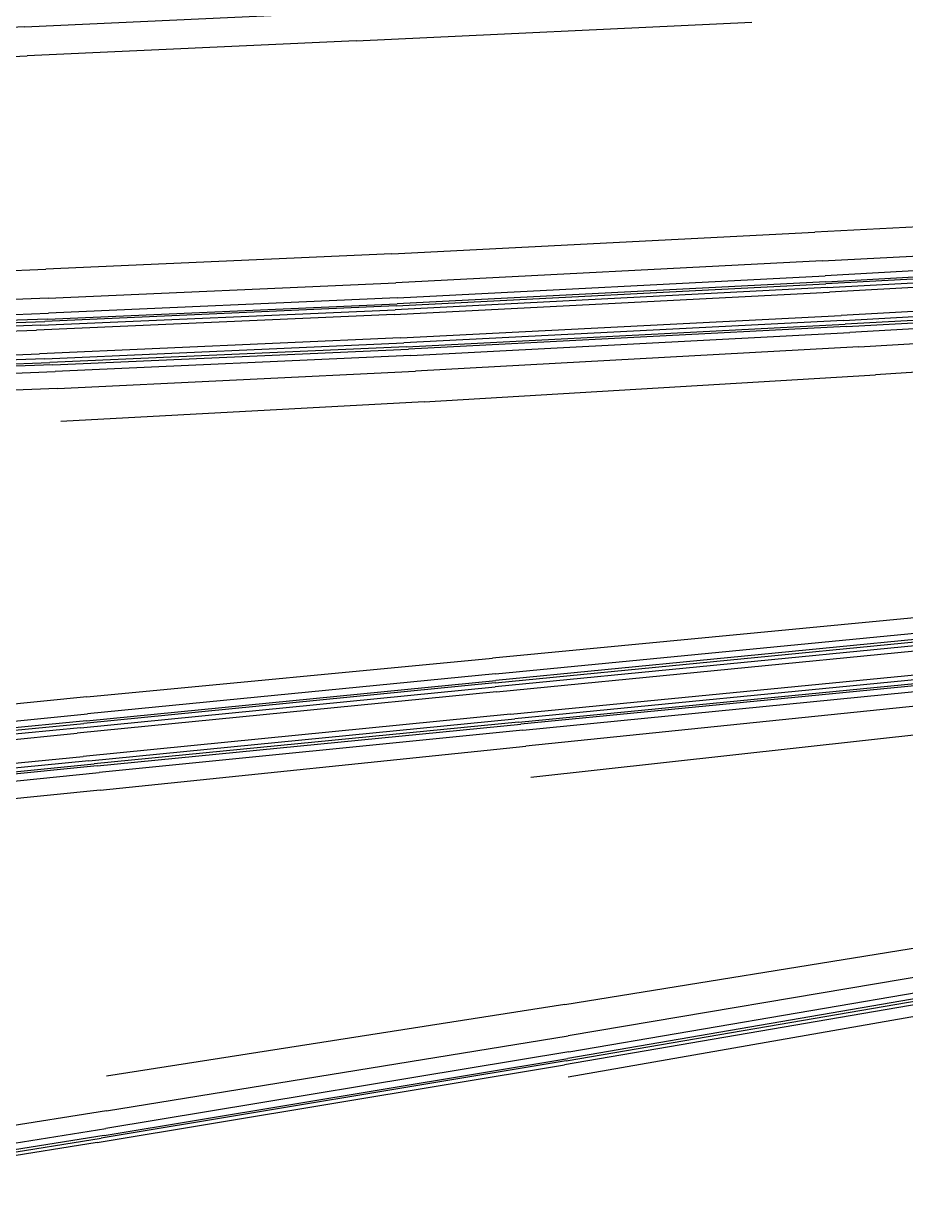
# Model space of a CAD drawing. Extents: x 526875 to 527530, y 3493038 to 3493574.
# Drawn here: x 527137.688 to 527138.334, y 3493324.356 to 3493325.217 of the extents above; entities that cross this region are included whole.
import ezdxf

# ---------------------------------------------------------------- set-up
doc = ezdxf.new("R2010")
doc.units = 0
doc.header["$LTSCALE"] = 2
doc.layers.get('0').update_dxf_attribs({"linetype": 'CONTINUOUS'})
doc.layers.add('L-WATER水景', color=5, linetype='CONTINUOUS')

# ---------------------------------------------------------------- blocks, each defined once
blk = doc.blocks.new('$matou$00000056')
at = {"color": 0, "linetype": 'Continuous'}
for p, q in [((-3510.68, 693.79, 0), (-3366.67, 717.92, 0)), ((-3513.62, 689.74, 0), (-3371.33, 713.68, 0)), ((-3369.54, 715.28, 0), (-3512.41, 691.27, 0)), ((-3372.23, 709.37, 0), (-3514.46, 685.45, 0)), ((-3515.1, 674.67, 0), (-3372.41, 698.58, 0)), ((-3510.68, 693.79, 0), (-3702.16, 659.73, 0)), ((-3513.62, 689.74, 0), (-3703.65, 655.86, 0)), ((-3702.87, 657.35, 0), (-3512.41, 691.27, 0)), ((-3704.21, 651.88, 0), (-3514.46, 685.45, 0)), ((-3515.1, 674.67, 0), (-3704.24, 642.02, 0)), ((-3703.44, 667.1, 0), (-3953.32, 619.38, 0)), ((-3948.84, 610.03, 0), (-3703.65, 655.86, 0)), ((-3702.87, 657.35, 0), (-3948.1, 611.53, 0)), ((-3948, 613.82, 0), (-3702.16, 659.73, 0)), ((-3704.21, 651.88, 0), (-3949.32, 606.43, 0)), ((-3703.43, 622.89, 0), (-3515.69, 653.66, 0)), ((-3948.67, 597.83, 0), (-3704.24, 642.02, 0)), ((-3703.43, 622.89, 0), (-3945.99, 581.36, 0)), ((-3518.58, 478.87, 0), (-3386.51, 489.47, 0)), ((-3693.92, 483.21, 0), (-3919.55, 461.73, 0)), ((-3518.58, 478.87, 0), (-3692.48, 464.18, 0)), ((-3387.7, 478.55, 0), (-3518.46, 468.18, 0)), ((-3517.84, 464.05, 0), (-3387.29, 474.36, 0)), ((-3385.53, 473.15, 0), (-3516.57, 462.78, 0)), ((-3514.51, 460.66, 0), (-3382.67, 471.12, 0)), ((-3915.74, 445.44, 0), (-3692.48, 464.18, 0)), ((-3691.57, 454.45, 0), (-3518.46, 468.18, 0)), ((-3517.84, 464.05, 0), (-3690.85, 450.63, 0)), ((-3378.8, 468.46, 0), (-3512.22, 457.87, 0)), ((-3689.95, 449.33, 0), (-3516.57, 462.78, 0)), ((-3514.51, 460.66, 0), (-3688.53, 447.17, 0)), ((-3691.57, 454.45, 0), (-3913.65, 437.08, 0)), ((-3686.81, 444.33, 0), (-3512.22, 457.87, 0)), ((-3912.57, 433.72, 0), (-3690.85, 450.63, 0)), ((-3511.72, 440.26, 0), (-3382.63, 450.44, 0)), ((-3378.77, 453.84, 0), (-3510.22, 443.5, 0)), ((-3689.95, 449.33, 0), (-3911.75, 432.42, 0)), ((-3910.46, 430.24, 0), (-3688.53, 447.17, 0)), ((-3514.28, 436.2, 0), (-3387.28, 446.27, 0)), ((-3385.49, 447.83, 0), (-3513.23, 437.73, 0)), ((-3686.81, 444.33, 0), (-3908.75, 427.4, 0)), ((-3681.57, 430.19, 0), (-3510.22, 443.5, 0)), ((-3511.72, 440.26, 0), (-3681.19, 427.08, 0)), ((-3388.05, 442.1, 0), (-3514.86, 432.05, 0)), ((-3514.28, 436.2, 0), (-3681.48, 423.19, 0)), ((-3681.17, 424.66, 0), (-3513.23, 437.73, 0)), ((-3681.5, 419.26, 0), (-3514.86, 432.05, 0)), ((-3514.93, 421.66, 0), (-3387.86, 431.69, 0)), ((-3681.57, 430.19, 0), (-3898.59, 413.62, 0)), ((-3896.27, 410.65, 0), (-3681.19, 427.08, 0)), ((-3681.17, 424.66, 0), (-3894.77, 408.34, 0)), ((-3894.47, 406.91, 0), (-3681.48, 423.19, 0)), ((-3514.93, 421.66, 0), (-3680.64, 409.49, 0)), ((-3681.5, 419.26, 0), (-3893.94, 403.22, 0)), ((-3891.75, 394.13, 0), (-3680.64, 409.49, 0)), ((-3657.68, 251.3, 0), (-3841.71, 247.64, 0)), ((-3657.68, 251.3, 0), (-3509.53, 252.92, 0)), ((-4041.33, 242.22, 0), (-3841.71, 247.64, 0)), ((-3835.4, 230.08, 0), (-4030.01, 226.29, 0)), ((-3835.4, 230.08, 0), (-3654.74, 232.33, 0)), ((-3508.76, 232.68, 0), (-3654.74, 232.33, 0)), ((-3508.76, 232.68, 0), (-3393.26, 231.08, 0)), ((-4023.17, 218.29, 0), (-3832.12, 221.06, 0)), ((-3653.12, 222.6, 0), (-3832.12, 221.06, 0)), ((-3653.12, 222.6, 0), (-3508.14, 222.31, 0)), ((-3393.96, 220.65, 0), (-3508.14, 222.31, 0)), ((-3830.8, 217.4, 0), (-4020.69, 214.98, 0)), ((-4020.32, 213.53, 0), (-3830.36, 215.95, 0)), ((-3830.8, 217.4, 0), (-3652.24, 218.71, 0)), ((-3651.55, 217.24, 0), (-3830.36, 215.95, 0)), ((-3507.38, 218.2, 0), (-3652.24, 218.71, 0)), ((-3651.55, 217.24, 0), (-3506.2, 216.71, 0)), ((-3507.38, 218.2, 0), (-3393.38, 216.52, 0)), ((-3391.62, 215.03, 0), (-3506.2, 216.71, 0)), ((-3829.71, 213.52, 0), (-4019.81, 211.12, 0)), ((-3829.71, 213.52, 0), (-3650.48, 214.8, 0)), ((-3649.26, 211.64, 0), (-3828.88, 210.39, 0)), ((-3504.29, 214.24, 0), (-3650.48, 214.8, 0)), ((-3649.26, 211.64, 0), (-3502.19, 211.04, 0)), ((-3504.29, 214.24, 0), (-3388.76, 212.55, 0)), ((-3384.92, 209.31, 0), (-3502.19, 211.04, 0)), ((-4019.06, 207.99, 0), (-3828.88, 210.39, 0)), ((-3647.17, 197.15, 0), (-3824.59, 195.94, 0)), ((-3647.17, 197.15, 0), (-3501.42, 196.53, 0)), ((-3384.8, 194.66, 0), (-3501.42, 196.53, 0)), ((-4012.2, 193.59, 0), (-3824.59, 195.94, 0)), ((-3823.72, 193.02, 0), (-4010.24, 190.67, 0)), ((-3823.72, 193.02, 0), (-3647.56, 194.24, 0)), ((-3648.07, 192.01, 0), (-3823.23, 190.78, 0)), ((-3648.07, 192.01, 0), (-3504.91, 191.43, 0)), ((-3503.21, 193.64, 0), (-3647.56, 194.24, 0)), ((-3391.44, 189.68, 0), (-3504.91, 191.43, 0)), ((-3503.21, 193.64, 0), (-3388.6, 191.83, 0)), ((-4008.91, 188.44, 0), (-3823.23, 190.78, 0)), ((-3823.26, 189.43, 0), (-4008.59, 187.08, 0)), ((-3823.26, 189.43, 0), (-3648.56, 190.66, 0)), ((-3648.77, 187.01, 0), (-3823.13, 185.79, 0)), ((-3648.77, 187.01, 0), (-3506.62, 186.47, 0)), ((-3506.03, 190.1, 0), (-3648.56, 190.66, 0)), ((-3506.03, 190.1, 0), (-3393.2, 188.38, 0)), ((-4008.86, 183.58, 0), (-3823.13, 185.79, 0)), ((-3393.88, 184.89, 0), (-3506.62, 186.47, 0)), ((-3822.17, 176.69, 0), (-3648.42, 177.85, 0)), ((-3506.72, 177.34, 0), (-3648.42, 177.85, 0)), ((-3506.72, 177.34, 0), (-3393.46, 176.15, 0)), ((-3822.17, 176.69, 0), (-4009.27, 174.88, 0)), ((-4006.62, 157.56, 0), (-3819.69, 158.95, 0)), ((-3647.26, 160, 0), (-3819.69, 158.95, 0)), ((-3647.26, 160, 0), (-3506.38, 159.54, 0)), ((-3393.03, 158.71, 0), (-3506.38, 159.54, 0)), ((-3636.8, 29.12, 0), (-3798.16, 28.92, 0)), ((-3636.8, 29.12, 0), (-3502.83, 29.03, 0)), ((-3393.27, 28.11, 0), (-3502.83, 29.03, 0)), ((-3502.26, 11.24, 0), (-3635.24, 11.28, 0)), ((-3502.26, 11.24, 0), (-3393.76, 10.7, 0))]:
    blk.add_line(p, q, dxfattribs=at)

msp = doc.modelspace()

# ---------------------------------------------------------------- block references
at = {"layer": 'L-WATER水景', "color": 8, "lineweight": 0, "xscale": 0.0018, "yscale": 0.0012, "zscale": 0.001291236534000011, "rotation": 182.6690366972091}
msp.add_blockref('$matou$00000056', (527131.39108, 3493324.93442), dxfattribs=at)

doc.saveas('drawing.dxf')
